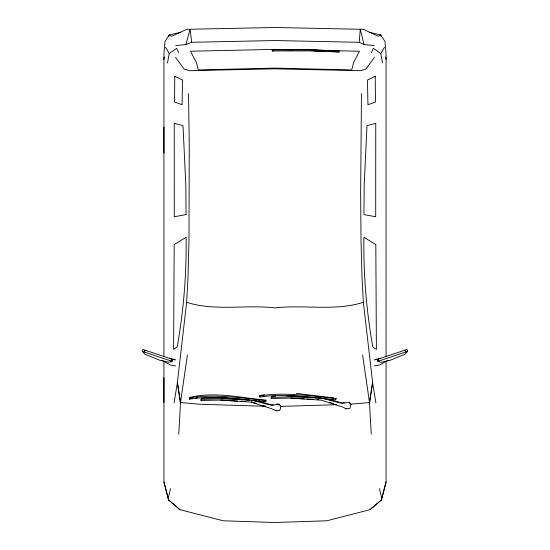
<?xml version="1.0" encoding="UTF-8"?>
<svg xmlns="http://www.w3.org/2000/svg" width="550" height="550" viewBox="0 0 550 550"><rect width="100%" height="100%" fill="white"/><g stroke="black" fill="none" stroke-linecap="round" stroke-linejoin="round"><path stroke-width="0.82" d="M163.928 402.627L163.928 361.412M163.928 356.311L163.928 127.016M361.453 93.562L360.649 193.545L361.013 240.233L362.017 277.695L363.351 302.287L372.604 382.353L369.504 402.545L350.281 404.243M265.588 406.299L199.719 404.243L180.496 402.545L177.396 382.353L186.649 302.287L187.983 277.695L188.987 240.233L189.248 145.956L188.547 93.562M178.75 434.191L180.496 402.882L177.396 382.69L174.089 402.882M189.344 398.812L189.42 397.471C214.857 391.359 240.549 397.76 265.987 400.166L265.526 401.816C240.343 399.465 214.968 394.941 189.702 399.114L189.344 398.812L192.651 398.454M189.702 399.114L189.42 397.471M259.566 395.484L259.847 397.134C285.113 392.961 310.482 397.485 335.672 399.829L336.132 398.186L335.748 398.489C310.564 395.952 285.209 391.985 259.923 395.794L259.566 395.484L264.522 394.797M259.847 397.134L259.923 395.794M265.526 401.816L265.987 400.166M335.672 399.829L335.748 398.489M374.241 45.568L364.079 44.543L359.184 42.309L360.291 29.267L363.419 29.356L378.269 36.3L380.737 34.925L385 41.463L386.072 53.996L386.072 356.311M229.151 400.579L220.639 400.111L201.046 400.462L201.321 398.393L220.701 397.801L233.241 398.612M201.046 400.462L201.321 398.393M304.397 398.881L290.778 398.124L271.191 398.475L271.274 397.513M271.191 398.475L271.459 396.413L275.674 396.282M163.928 59.462L164.223 56.918M187.406 355.004L180.496 402.545M167.475 62.982L169.214 53.57L165.502 47.211M170.514 488.634L168.568 496.884L168.568 499.95L179.994 509.692L223.183 520.788L275 522.5L326.817 520.788L370.006 509.692L381.432 499.95L386.072 481.91L386.072 361.412M168.926 36.328L169.262 34.925L180.806 32.306M280.459 406.024L280.803 406.697L279.874 410.3L276.306 410.822L271.679 408.746L251.288 402.167L220.639 400.111M349.683 402.731L350.941 404.717L350.013 408.32L346.445 408.836L341.818 406.759L321.427 400.187L290.778 398.124M386.072 481.91L381.432 499.929L370.006 509.692M175.759 45.568L185.921 44.543L190.094 29.246L275 27.5L360.291 29.267L364.079 44.543M175.691 359.865L172.728 359.459L172.095 361.35L168.988 362.319L159.342 360.106L144.994 354.255L142.292 351.333L142.924 349.442L172.789 359.48M144.416 352.048L145.056 350.157M171.49 361.151L172.129 359.26M371.353 52.759L373.333 48.311L380.786 53.57L382.525 62.982M380.786 53.57L384.498 47.211M374.413 57.338L365.846 69.156L360.36 70.682L275 68.826L189.64 70.682L184.154 69.156L175.588 57.338M377.272 359.459L407.076 349.442L407.708 351.333L405.006 354.255L390.658 360.106L381.013 362.319L377.905 361.35L377.272 359.459L374.309 359.865M338.979 50.93L308.323 49.665L273.707 49.528L272.064 49.947L310.551 49.885L338.979 50.93L339.02 51.941L310.592 50.896L272.106 50.964M169.214 53.57L176.667 48.311L178.647 52.759M388.032 360.339L379.301 365.111L374.385 365.936M185.921 44.543L191.682 42.295L275 40.542L359.184 42.309M407.708 351.333L377.843 361.371L379.562 361.096M363.351 302.287C335.039 311.465 304.143 304.446 275 307.911C245.857 304.446 214.961 311.465 186.649 302.287M375.849 359.446L380.421 358.401M273.419 404.456L271.776 404.786L255.667 400.806M342.739 402.634L344.382 402.304M195.951 398.097L197.608 397.918M262.79 396.474L264.44 396.296M189.784 397.774C215.071 393.972 240.426 397.939 265.609 400.476M280.136 406.429L336.593 404.676M286.626 395.945L294.188 396.034M201.231 399.362L220.612 398.812L249.136 400.063M271.377 397.382L290.751 396.825L321.791 398.186L342.265 403.48L346.369 402.641L349.573 402.744L350.941 404.717M292.916 49.775L275 49.383L190.541 51.232L196.336 62.48L198.344 69.953L275 68.097L351.656 69.953L353.664 62.48L359.459 51.232L325.339 50.483M310.832 50.167L317.659 50.318M276.678 403.982L279.084 404.051L280.803 406.697M279.428 404.724L276.224 404.628L272.119 405.46L251.653 400.173M313.445 50.875L325.298 51.329M327.841 51.425L339.02 51.941M296.361 393.394L333.657 397.904M306.948 399.018L312.902 399.348M317.157 399.582L318.863 399.678M230.849 400.675L237.655 401.053M241.058 401.239L245.314 401.473M297.529 396.254L299.207 396.357M236.589 398.832L239.099 398.998M290.84 395.814L316.772 397.801M318.45 397.932L321.791 398.186M220.701 397.801L249.143 399.981M331.932 399.059L333.582 399.245M258.5 400.668L260.143 400.854M263.436 401.225L265.911 401.507M170.438 361.096L172.095 361.35L142.292 351.333M175.615 365.936L170.699 365.111L161.968 360.339M369.194 32.306L380.737 34.925L381.074 36.328M169.579 358.401L174.151 359.446M325.002 398.619L341.914 402.806M329.436 402.325L333.451 403.583M251.274 401.803L256.891 403.556M263.306 405.563L265.719 406.312M179.994 509.692L168.568 499.929L163.928 481.91L163.928 377.747M349.222 402.071L349.573 402.744M346.101 408.162L346.445 408.836M275.962 410.149L276.306 410.822M404.944 350.157L405.584 352.048M377.871 359.26L378.51 361.151M163.928 481.91L168.568 499.95M379.486 488.634L381.432 496.884L381.432 499.95M375.911 402.882L372.604 382.69L369.504 402.882L371.25 434.191M369.504 402.545L362.594 355.004M191.682 42.295L190.094 29.246L186.581 29.356L171.731 36.3L169.262 34.925L165 41.463L163.928 53.996L163.928 153.086M385.777 56.918L386.072 59.462M337.961 50.799L338.002 51.81M272.821 50.284L272.862 51.301M272.353 49.693L272.394 50.703M375.753 123.379L375.698 216.755L363.962 214.61L364.176 185.302L366.994 125.599L375.753 123.379M174.185 244.606L173.608 349.401L177.224 346.796C183.576 310.633 186.684 274.01 186.086 237.284L174.185 244.606M174.769 76.354L174.549 101.984L182.05 104.741L182.545 80.039L174.769 76.354M375.231 76.354L367.455 80.039L367.95 104.741L375.451 101.984L375.231 76.354M186.038 214.61L174.302 216.755L174.247 123.379L183.006 125.599L185.824 185.302L186.038 214.61M375.815 244.606L363.914 237.284C363.316 274.01 366.424 310.633 372.776 346.796L376.393 349.401L375.815 244.606"/></g></svg>
